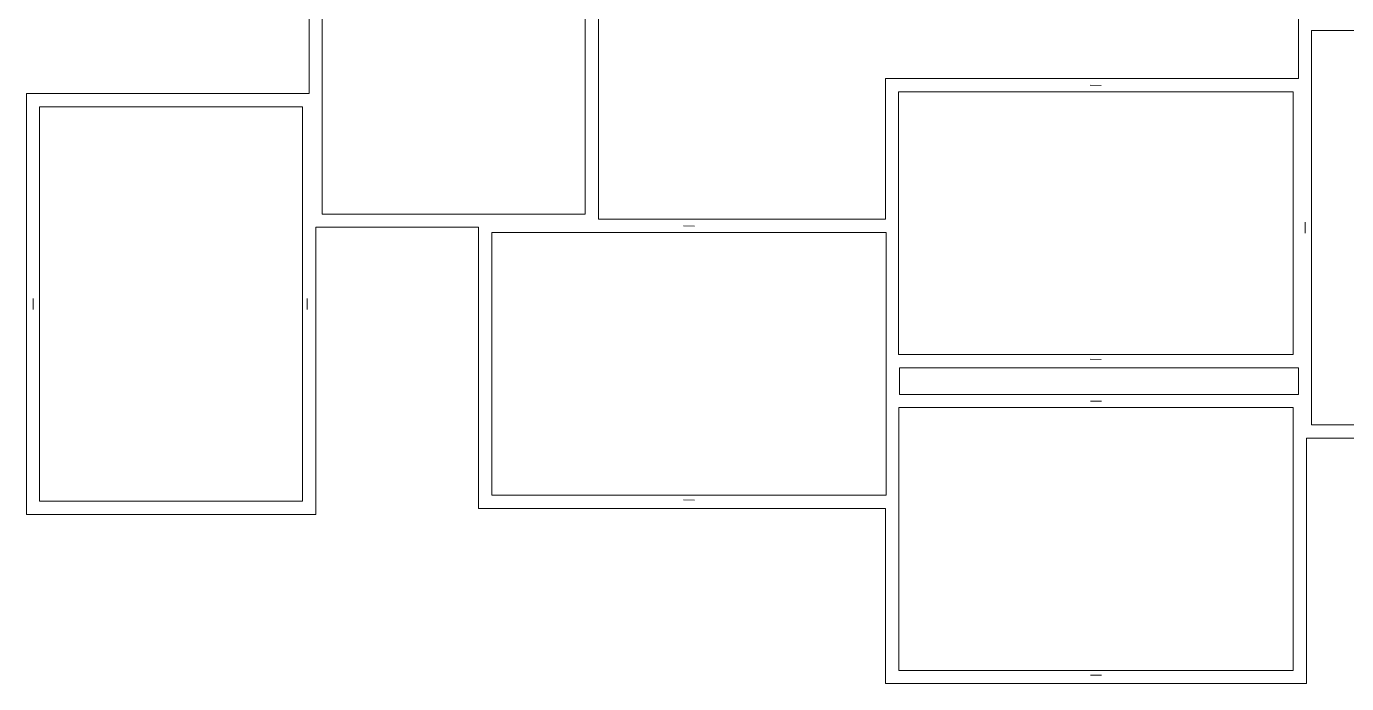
# Model space of a CAD drawing. Header units: millimetres. Extents: x -1446 to 831, y -460 to 128.
# Drawn here: x 2.5 to 484.8, y -459.6 to -219.4 of the extents above; entities that cross this region are included whole.
import ezdxf

# ---------------------------------------------------------------- set-up
doc = ezdxf.new("R2010")
doc.units = ezdxf.units.MM
doc.header["$MEASUREMENT"] = 0
doc.layers.add('layer 1', color=7, linetype='Continuous')

msp = doc.modelspace()

# ---------------------------------------------------------------- linework, layer by layer
at = {"layer": 'layer 1', "color": 250, "lineweight": 9}
for points in [[(321.1268, -339.3851), (465.2766, -339.3851), (465.2766, -243.2853), (321.1268, -243.2853), (321.1268, -339.3851)], [(172.5019, -390.7994), (316.6517, -390.7994), (316.6517, -294.6996), (172.5019, -294.6996), (172.5019, -390.7994)], [(321.1818, -454.8153), (465.3316, -454.8153), (465.3316, -358.7155), (321.1818, -358.7155), (321.1818, -454.8153)]]:
    msp.add_lwpolyline(points, close=True, dxfattribs=at)
for points, knots in [([(570.5007, -435.7743), (570.5007, -435.7743), (570.5007, -369.8689), (570.5007, -369.8689), (570.5007, -369.8689), (570.5007, -369.8689), (470.1369, -369.8689), (470.1369, -369.8689), (470.1369, -369.8689), (470.1369, -369.8689), (470.1369, -459.6205), (470.1369, -459.6205), (470.1369, -459.6205), (470.1369, -459.6205), (316.3769, -459.6205), (316.3769, -459.6205), (316.3769, -459.6205), (316.3769, -459.6205), (316.3769, -395.6046), (316.3769, -395.6046), (316.3769, -395.6046), (316.3769, -395.6046), (167.697, -395.6046), (167.697, -395.6046), (167.697, -395.6046), (167.697, -395.6046), (167.697, -292.7997), (167.697, -292.7997), (167.697, -292.7997), (167.697, -292.7997), (108.1785, -292.7997), (108.1785, -292.7997), (108.1785, -292.7997), (108.1785, -292.7997), (108.1785, -397.7602), (108.1785, -397.7602), (108.1785, -397.7602), (108.1785, -397.7602), (2.4685, -397.7602), (2.4685, -397.7602), (2.4685, -397.7602), (2.4685, -397.7602), (2.4685, -244.0002), (2.4685, -244.0002), (2.4685, -244.0002), (2.4685, -244.0002), (105.7376, -244.0002), (105.7376, -244.0002), (105.7376, -244.0002), (105.7376, -244.0002), (105.7376, -139.0397), (105.7376, -139.0397), (105.7376, -139.0397), (105.7376, -139.0397), (208.158, -139.0397), (208.158, -139.0397), (208.158, -139.0397), (208.158, -139.0397), (208.158, -12.1301), (208.158, -12.1301), (208.158, -12.1301), (208.158, -12.1301), (313.868, -12.1301), (313.868, -12.1301), (313.868, -12.1301), (313.868, -12.1301), (313.868, -165.8901), (313.868, -165.8901), (313.868, -165.8901), (313.868, -165.8901), (211.4476, -165.8901), (211.4476, -165.8901), (211.4476, -165.8901), (211.4476, -165.8901), (211.4476, -289.8946), (211.4476, -289.8946), (211.4476, -289.8946), (211.4476, -289.8946), (316.3219, -289.8946), (316.3219, -289.8946), (316.3219, -289.8946), (316.3219, -289.8946), (316.3219, -238.4803), (316.3219, -238.4803), (316.3219, -238.4803), (316.3219, -238.4803), (467.2317, -238.4803), (467.2317, -238.4803), (467.2317, -238.4803), (467.2317, -238.4803), (467.2317, -216.1089), (467.2317, -216.1089), (467.2317, -216.1089), (467.2317, -216.1089), (485.0678, -216.1089), (485.0678, -216.1089), (485.0678, -216.1089), (485.0678, -216.1089), (485.0678, -64.8891), (485.0678, -64.8891), (485.0678, -64.8891), (485.0678, -64.8891), (590.7778, -64.8891), (590.7778, -64.8891), (590.7778, -64.8891), (590.7778, -64.8891), (590.7778, -218.6491), (590.7778, -218.6491), (590.7778, -218.6491), (590.7778, -218.6491), (572.9417, -218.6491), (572.9417, -218.6491), (572.9417, -218.6491), (572.9417, -218.6491), (572.9417, -282.0143), (572.9417, -282.0143), (572.9417, -282.0143), (572.9417, -282.0143), (676.2107, -282.0143), (676.2107, -282.0143), (676.2107, -282.0143), (676.2107, -282.0143), (676.2107, -435.7743), (676.2107, -435.7743), (676.2107, -435.7743), (676.2107, -435.7743), (570.5007, -435.7743), (570.5007, -435.7743)], [0, 0, 0, 0, 0.03030303, 0.03030303, 0.03030303, 0.03030303, 0.06060606, 0.06060606, 0.06060606, 0.06060606, 0.09090909, 0.09090909, 0.09090909, 0.09090909, 0.12121212, 0.12121212, 0.12121212, 0.12121212, 0.15151515, 0.15151515, 0.15151515, 0.15151515, 0.18181818, 0.18181818, 0.18181818, 0.18181818, 0.21212121, 0.21212121, 0.21212121, 0.21212121, 0.24242424, 0.24242424, 0.24242424, 0.24242424, 0.27272727, 0.27272727, 0.27272727, 0.27272727, 0.3030303, 0.3030303, 0.3030303, 0.3030303, 0.33333333, 0.33333333, 0.33333333, 0.33333333, 0.36363636, 0.36363636, 0.36363636, 0.36363636, 0.39393939, 0.39393939, 0.39393939, 0.39393939, 0.42424242, 0.42424242, 0.42424242, 0.42424242, 0.45454545, 0.45454545, 0.45454545, 0.45454545, 0.48484848, 0.48484848, 0.48484848, 0.48484848, 0.51515152, 0.51515152, 0.51515152, 0.51515152, 0.54545455, 0.54545455, 0.54545455, 0.54545455, 0.57575758, 0.57575758, 0.57575758, 0.57575758, 0.60606061, 0.60606061, 0.60606061, 0.60606061, 0.63636364, 0.63636364, 0.63636364, 0.63636364, 0.66666667, 0.66666667, 0.66666667, 0.66666667, 0.6969697, 0.6969697, 0.6969697, 0.6969697, 0.72727273, 0.72727273, 0.72727273, 0.72727273, 0.75757576, 0.75757576, 0.75757576, 0.75757576, 0.78787879, 0.78787879, 0.78787879, 0.78787879, 0.81818182, 0.81818182, 0.81818182, 0.81818182, 0.84848485, 0.84848485, 0.84848485, 0.84848485, 0.87878788, 0.87878788, 0.87878788, 0.87878788, 0.90909091, 0.90909091, 0.90909091, 0.90909091, 0.93939394, 0.93939394, 0.93939394, 0.93939394, 1, 1, 1, 1]), ([(110.5426, -287.9948), (110.5426, -287.9948), (110.5426, -143.8448), (110.5426, -143.8448), (110.5426, -143.8448), (110.5426, -143.8448), (206.6426, -143.8448), (206.6426, -143.8448), (206.6426, -143.8448), (206.6426, -143.8448), (206.6426, -287.9948), (206.6426, -287.9948), (206.6426, -287.9948), (206.6426, -287.9948), (110.5426, -287.9948), (110.5426, -287.9948)], [0, 0, 0, 0, 0.2, 0.2, 0.2, 0.2, 0.4, 0.4, 0.4, 0.4, 0.6, 0.6, 0.6, 0.6, 1, 1, 1, 1]), ([(472.0367, -365.064), (472.0367, -365.064), (472.0367, -220.914), (472.0367, -220.914), (472.0367, -220.914), (472.0367, -220.914), (568.1367, -220.914), (568.1367, -220.914), (568.1367, -220.914), (568.1367, -220.914), (568.1367, -365.064), (568.1367, -365.064), (568.1367, -365.064), (568.1367, -365.064), (472.0367, -365.064), (472.0367, -365.064)], [0, 0, 0, 0, 0.2, 0.2, 0.2, 0.2, 0.4, 0.4, 0.4, 0.4, 0.6, 0.6, 0.6, 0.6, 1, 1, 1, 1]), ([(7.2735, -392.9553), (7.2735, -392.9553), (7.2735, -248.8053), (7.2735, -248.8053), (7.2735, -248.8053), (7.2735, -248.8053), (103.3735, -248.8053), (103.3735, -248.8053), (103.3735, -248.8053), (103.3735, -248.8053), (103.3735, -392.9553), (103.3735, -392.9553), (103.3735, -392.9553), (103.3735, -392.9553), (7.2735, -392.9553), (7.2735, -392.9553)], [0, 0, 0, 0, 0.2, 0.2, 0.2, 0.2, 0.4, 0.4, 0.4, 0.4, 0.6, 0.6, 0.6, 0.6, 1, 1, 1, 1]), ([(467.2317, -353.9105), (467.2317, -353.9105), (467.2317, -344.1903), (467.2317, -344.1903), (467.2317, -344.1903), (467.2317, -344.1903), (321.457, -344.1903), (321.457, -344.1903), (321.457, -344.1903), (321.457, -344.1903), (321.457, -353.9105), (321.457, -353.9105), (321.457, -353.9105), (321.457, -353.9105), (467.2317, -353.9105), (467.2317, -353.9105)], [0, 0, 0, 0, 0.2, 0.2, 0.2, 0.2, 0.4, 0.4, 0.4, 0.4, 0.6, 0.6, 0.6, 0.6, 1, 1, 1, 1])]:
    msp.add_open_spline(points, degree=3, knots=knots, dxfattribs=at)
for points in [[(391.2019, -240.9308), (391.2019, -240.9308), (395.2019, -240.9778), (395.2019, -240.9778)], [(242.577, -292.3451), (242.577, -292.3451), (246.577, -292.3921), (246.577, -292.3921)], [(469.6822, -294.9889), (469.6822, -294.9889), (469.7292, -290.9889), (469.7292, -290.9889)], [(4.919, -322.8802), (4.919, -322.8802), (4.966, -318.8802), (4.966, -318.8802)], [(105.0444, -322.8802), (105.0444, -322.8802), (105.0914, -318.8802), (105.0914, -318.8802)], [(391.2019, -341.0562), (391.2019, -341.0562), (395.2019, -341.1032), (395.2019, -341.1032)], [(391.2569, -356.361), (391.2569, -356.361), (395.2569, -356.408), (395.2569, -356.408)], [(242.577, -392.4705), (242.577, -392.4705), (246.577, -392.5175), (246.577, -392.5175)], [(391.2569, -456.4864), (391.2569, -456.4864), (395.2569, -456.5334), (395.2569, -456.5334)]]:
    msp.add_open_spline(points, degree=3, dxfattribs=at)

doc.saveas('drawing.dxf')
